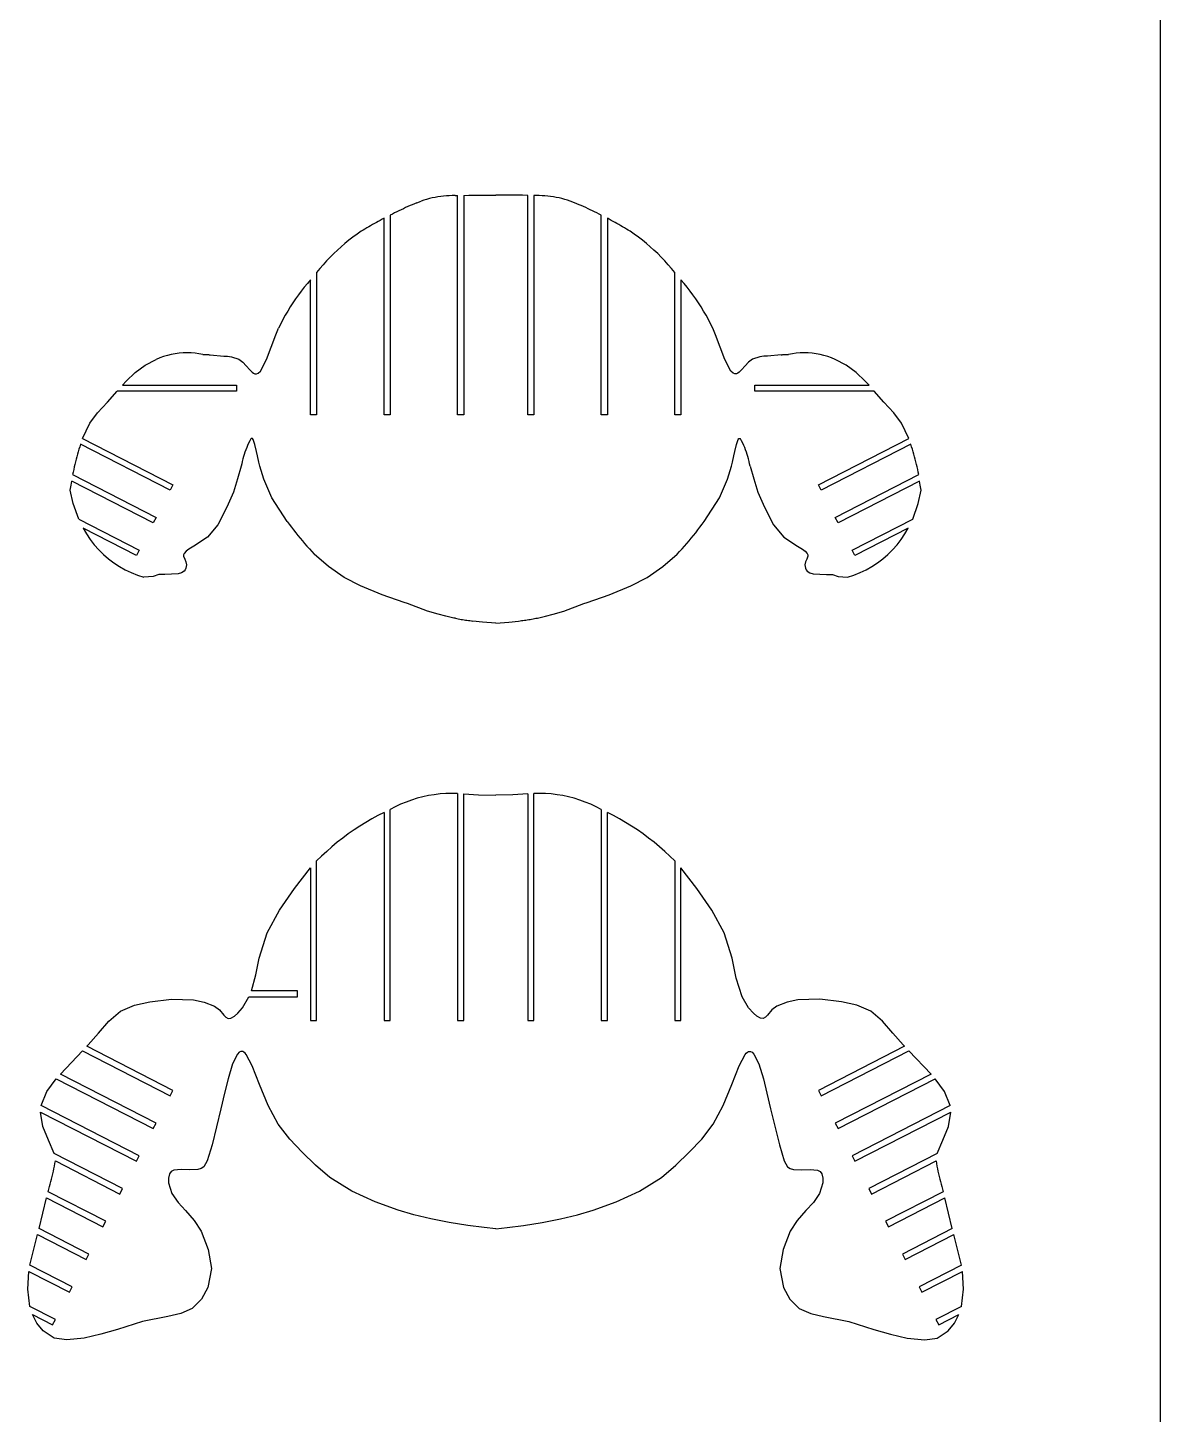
# Model space of a CAD drawing. Extents: x -170 to 170, y -270 to 270.
# Drawn here: x 101.2 to 170.5, y -85.6 to -0.8 of the extents above; entities that cross this region are included whole.
import ezdxf

# ---------------------------------------------------------------- set-up
doc = ezdxf.new("R2010")
doc.units = 0
doc.header["$MEASUREMENT"] = 0
doc.layers.get('0').update_dxf_attribs({"linetype": 'CONTINUOUS'})

msp = doc.modelspace()

# ---------------------------------------------------------------- linework, layer by layer
for p, q in [((170.489, 270.105), (170.489, -270.105)), ((127.331, -11.031), (127.483, -11.026)), ((127.483, -24.432), (127.483, -11.026)), ((127.858, -11.017), (128.177, -11.007)), ((127.858, -11.017), (127.858, -24.432)), ((128.177, -11.007), (128.285, -11.005)), ((128.285, -11.005), (129.816, -11.003)), ((131.232, -11.005), (129.816, -11.003)), ((131.456, -11.007), (131.232, -11.005)), ((131.775, -11.017), (131.456, -11.007)), ((131.775, -24.432), (131.775, -11.017)), ((132.302, -11.031), (132.15, -11.026)), ((132.15, -11.026), (132.15, -24.432)), ((124.166, -11.827), (124.03, -11.89)), ((124.302, -11.765), (124.166, -11.827)), ((124.439, -11.703), (124.302, -11.765)), ((124.577, -11.643), (124.439, -11.703)), ((124.715, -11.584), (124.577, -11.643)), ((124.853, -11.526), (124.715, -11.584)), ((124.992, -11.469), (124.853, -11.526)), ((124.992, -11.469), (125.255, -11.367)), ((125.422, -11.311), (125.255, -11.367)), ((125.59, -11.26), (125.422, -11.311)), ((125.761, -11.214), (125.59, -11.26)), ((125.932, -11.173), (125.761, -11.214)), ((126.104, -11.137), (125.932, -11.173)), ((126.278, -11.107), (126.104, -11.137)), ((126.452, -11.081), (126.278, -11.107)), ((126.627, -11.061), (126.452, -11.081)), ((126.803, -11.046), (126.627, -11.061)), ((126.979, -11.036), (126.803, -11.046)), ((127.155, -11.031), (126.979, -11.036)), ((127.331, -11.031), (127.155, -11.031)), ((132.478, -11.031), (132.302, -11.031)), ((132.654, -11.036), (132.478, -11.031)), ((132.83, -11.046), (132.654, -11.036)), ((133.006, -11.061), (132.83, -11.046)), ((133.181, -11.081), (133.006, -11.061)), ((133.355, -11.107), (133.181, -11.081)), ((133.528, -11.137), (133.355, -11.107)), ((133.701, -11.173), (133.528, -11.137)), ((133.872, -11.214), (133.701, -11.173)), ((134.042, -11.26), (133.872, -11.214)), ((134.211, -11.311), (134.042, -11.26)), ((134.378, -11.367), (134.211, -11.311)), ((134.641, -11.469), (134.378, -11.367)), ((134.78, -11.526), (134.641, -11.469)), ((134.918, -11.584), (134.78, -11.526)), ((135.056, -11.643), (134.918, -11.584)), ((135.194, -11.703), (135.056, -11.643)), ((135.331, -11.765), (135.194, -11.703)), ((135.467, -11.827), (135.331, -11.765)), ((135.603, -11.89), (135.467, -11.827)), ((122.513, -12.67), (122.396, -12.735)), ((122.63, -12.606), (122.513, -12.67)), ((122.747, -12.542), (122.63, -12.606)), ((122.865, -12.479), (122.747, -12.542)), ((122.983, -12.416), (122.865, -12.479)), ((122.983, -24.432), (122.983, -12.416)), ((123.492, -12.155), (123.358, -12.224)), ((123.358, -12.224), (123.358, -24.432)), ((123.625, -12.088), (123.492, -12.155)), ((123.76, -12.021), (123.625, -12.088)), ((123.895, -11.955), (123.76, -12.021)), ((124.03, -11.89), (123.895, -11.955)), ((135.738, -11.955), (135.603, -11.89)), ((135.873, -12.021), (135.738, -11.955)), ((136.008, -12.088), (135.873, -12.021)), ((136.141, -12.155), (136.008, -12.088)), ((136.275, -12.224), (136.141, -12.155)), ((136.275, -24.432), (136.275, -12.224)), ((136.768, -12.479), (136.65, -12.416)), ((136.65, -12.416), (136.65, -24.432)), ((136.886, -12.542), (136.768, -12.479)), ((137.003, -12.606), (136.886, -12.542)), ((137.12, -12.67), (137.003, -12.606)), ((137.237, -12.735), (137.12, -12.67)), ((121.083, -13.57), (120.837, -13.76)), ((121.334, -13.387), (121.083, -13.57)), ((121.589, -13.209), (121.334, -13.387)), ((121.703, -13.14), (121.589, -13.209)), ((121.818, -13.071), (121.703, -13.14)), ((121.933, -13.002), (121.818, -13.071)), ((122.048, -12.934), (121.933, -13.002)), ((122.164, -12.867), (122.048, -12.934)), ((122.28, -12.801), (122.164, -12.867)), ((122.396, -12.735), (122.28, -12.801)), ((137.353, -12.801), (137.237, -12.735)), ((137.469, -12.867), (137.353, -12.801)), ((137.585, -12.934), (137.469, -12.867)), ((137.7, -13.002), (137.585, -12.934)), ((137.815, -13.071), (137.7, -13.002)), ((137.93, -13.14), (137.815, -13.071)), ((138.044, -13.209), (137.93, -13.14)), ((138.299, -13.386), (138.044, -13.209)), ((138.55, -13.57), (138.299, -13.386)), ((138.796, -13.76), (138.55, -13.57)), ((120.128, -14.366), (119.902, -14.58)), ((120.359, -14.158), (120.128, -14.366)), ((120.595, -13.956), (120.359, -14.158)), ((120.837, -13.76), (120.595, -13.956)), ((139.038, -13.956), (138.796, -13.76)), ((139.274, -14.158), (139.038, -13.956)), ((139.505, -14.366), (139.274, -14.158)), ((139.731, -14.58), (139.505, -14.366)), ((119.258, -15.255), (119.055, -15.49)), ((119.467, -15.024), (119.258, -15.255)), ((119.682, -14.799), (119.467, -15.024)), ((119.902, -14.58), (119.682, -14.799)), ((139.951, -14.799), (139.731, -14.58)), ((140.166, -15.024), (139.951, -14.799)), ((140.375, -15.255), (140.166, -15.024)), ((140.578, -15.49), (140.375, -15.255)), ((119.055, -15.49), (118.858, -15.731)), ((118.858, -15.731), (118.858, -24.432)), ((140.775, -15.731), (140.578, -15.49)), ((140.775, -24.432), (140.775, -15.731)), ((117.92, -16.868), (117.743, -17.106)), ((118.102, -16.635), (117.92, -16.868)), ((118.29, -16.405), (118.102, -16.635)), ((118.483, -16.18), (118.29, -16.405)), ((118.483, -24.432), (118.483, -16.18)), ((141.343, -16.405), (141.15, -16.18)), ((141.15, -16.18), (141.15, -24.432)), ((141.531, -16.635), (141.343, -16.405)), ((141.713, -16.868), (141.531, -16.635)), ((141.89, -17.106), (141.713, -16.868)), ((117.405, -17.594), (117.245, -17.843)), ((117.571, -17.348), (117.405, -17.594)), ((117.743, -17.106), (117.571, -17.348)), ((142.062, -17.348), (141.89, -17.106)), ((142.228, -17.594), (142.062, -17.348)), ((142.388, -17.843), (142.228, -17.594)), ((116.8, -18.613), (116.664, -18.876)), ((116.942, -18.353), (116.8, -18.613)), ((117.091, -18.096), (116.942, -18.353)), ((117.245, -17.843), (117.091, -18.096)), ((142.542, -18.096), (142.388, -17.843)), ((142.691, -18.353), (142.542, -18.096)), ((142.833, -18.613), (142.691, -18.353)), ((142.969, -18.876), (142.833, -18.613)), ((116.356, -19.548), (116.533, -19.143)), ((116.664, -18.876), (116.533, -19.143)), ((143.1, -19.143), (142.969, -18.876)), ((143.277, -19.548), (143.1, -19.143)), ((115.788, -21.053), (116.356, -19.548)), ((143.845, -21.053), (143.277, -19.548)), ((108.372, -21.394), (109.041, -21.057)), ((109.266, -20.964), (109.041, -21.057)), ((109.495, -20.882), (109.266, -20.964)), ((109.729, -20.813), (109.495, -20.882)), ((109.965, -20.755), (109.729, -20.813)), ((110.204, -20.71), (109.965, -20.755)), ((110.445, -20.677), (110.204, -20.71)), ((110.688, -20.656), (110.445, -20.677)), ((110.931, -20.648), (110.688, -20.656)), ((111.175, -20.652), (110.931, -20.648)), ((111.418, -20.669), (111.175, -20.652)), ((111.659, -20.699), (111.418, -20.669)), ((111.899, -20.74), (111.659, -20.699)), ((111.899, -20.74), (111.937, -20.743)), ((111.937, -20.743), (111.974, -20.745)), ((111.974, -20.745), (112.012, -20.747)), ((112.012, -20.747), (112.05, -20.749)), ((112.05, -20.749), (112.087, -20.751)), ((112.087, -20.751), (112.125, -20.753)), ((112.125, -20.753), (112.163, -20.755)), ((112.163, -20.755), (112.2, -20.757)), ((112.2, -20.757), (112.238, -20.759)), ((112.238, -20.759), (112.276, -20.761)), ((112.276, -20.761), (112.314, -20.762)), ((112.314, -20.762), (112.351, -20.764)), ((112.351, -20.764), (113.172, -20.845)), ((113.172, -20.845), (113.403, -20.86)), ((113.403, -20.86), (113.534, -20.872)), ((113.534, -20.872), (113.644, -20.886)), ((113.644, -20.886), (114.093, -21.027)), ((114.093, -21.027), (114.343, -21.215)), ((115.427, -21.767), (115.788, -21.053)), ((144.206, -21.767), (143.845, -21.053)), ((145.54, -21.027), (145.29, -21.215)), ((145.989, -20.886), (145.54, -21.027)), ((146.099, -20.872), (145.989, -20.886)), ((146.23, -20.86), (146.099, -20.872)), ((146.461, -20.845), (146.23, -20.86)), ((147.282, -20.764), (146.461, -20.845)), ((147.282, -20.764), (147.319, -20.762)), ((147.319, -20.762), (147.357, -20.761)), ((147.357, -20.761), (147.395, -20.759)), ((147.395, -20.759), (147.433, -20.757)), ((147.433, -20.757), (147.47, -20.755)), ((147.47, -20.755), (147.508, -20.753)), ((147.508, -20.753), (147.546, -20.751)), ((147.546, -20.751), (147.583, -20.749)), ((147.583, -20.749), (147.621, -20.747)), ((147.621, -20.747), (147.659, -20.745)), ((147.659, -20.745), (147.696, -20.743)), ((147.696, -20.743), (147.734, -20.74)), ((147.974, -20.699), (147.734, -20.74)), ((148.215, -20.669), (147.974, -20.699)), ((148.458, -20.652), (148.215, -20.669)), ((148.702, -20.648), (148.458, -20.652)), ((148.945, -20.656), (148.702, -20.648)), ((149.187, -20.676), (148.945, -20.656)), ((149.429, -20.71), (149.187, -20.676)), ((149.668, -20.755), (149.429, -20.71)), ((149.904, -20.813), (149.668, -20.755)), ((150.138, -20.882), (149.904, -20.813)), ((150.367, -20.964), (150.138, -20.882)), ((150.592, -21.057), (150.367, -20.964)), ((151.261, -21.394), (150.592, -21.057)), ((107.196, -22.385), (107.756, -21.855)), ((107.756, -21.855), (108.372, -21.394)), ((114.343, -21.215), (114.554, -21.447)), ((114.554, -21.447), (114.767, -21.684)), ((114.767, -21.684), (114.913, -21.822)), ((114.913, -21.822), (114.992, -21.884)), ((114.992, -21.884), (115.082, -21.929)), ((115.082, -21.929), (115.131, -21.938)), ((115.131, -21.938), (115.181, -21.935)), ((115.181, -21.935), (115.275, -21.898)), ((115.275, -21.898), (115.427, -21.767)), ((144.358, -21.898), (144.206, -21.767)), ((144.452, -21.935), (144.358, -21.898)), ((144.502, -21.938), (144.452, -21.935)), ((144.551, -21.929), (144.502, -21.938)), ((144.641, -21.884), (144.551, -21.929)), ((144.72, -21.822), (144.641, -21.884)), ((144.866, -21.684), (144.72, -21.822)), ((145.079, -21.447), (144.866, -21.684)), ((145.29, -21.215), (145.079, -21.447)), ((151.877, -21.855), (151.261, -21.394)), ((152.437, -22.384), (151.877, -21.855)), ((106.969, -22.625), (107.196, -22.385)), ((106.969, -22.625), (113.954, -22.625)), ((113.954, -22.625), (113.954, -23)), ((145.679, -22.999), (145.679, -22.624)), ((145.679, -22.624), (152.664, -22.624)), ((152.664, -22.624), (152.437, -22.384)), ((105.446, -24.322), (106.066, -23.67)), ((106.066, -23.67), (106.651, -23)), ((113.954, -23), (106.651, -23)), ((152.982, -22.999), (145.679, -22.999)), ((153.567, -23.67), (152.982, -22.999)), ((154.187, -24.322), (153.567, -23.67)), ((104.982, -24.944), (105.446, -24.322)), ((118.858, -24.432), (118.483, -24.432)), ((123.358, -24.432), (122.983, -24.432)), ((127.858, -24.432), (127.483, -24.432)), ((132.15, -24.432), (131.775, -24.432)), ((136.65, -24.432), (136.275, -24.432)), ((141.15, -24.432), (140.775, -24.432)), ((154.651, -24.944), (154.187, -24.322)), ((104.531, -25.88), (104.982, -24.944)), ((155.102, -25.88), (154.651, -24.944)), ((104.408, -26.238), (104.359, -26.391)), ((109.891, -29.052), (104.408, -26.238)), ((104.531, -25.88), (110.063, -28.718)), ((114.699, -26.173), (114.637, -26.308)), ((114.764, -26.041), (114.699, -26.173)), ((114.833, -25.91), (114.764, -26.041)), ((114.86, -25.89), (114.833, -25.91)), ((114.884, -25.882), (114.86, -25.89)), ((114.898, -25.882), (114.884, -25.882)), ((114.912, -25.884), (114.898, -25.882)), ((114.939, -25.898), (114.912, -25.884)), ((114.979, -25.941), (114.939, -25.898)), ((115.082, -26.248), (114.979, -25.941)), ((115.174, -26.675), (115.082, -26.248)), ((144.459, -26.675), (144.551, -26.248)), ((144.551, -26.248), (144.654, -25.941)), ((144.654, -25.941), (144.694, -25.898)), ((144.694, -25.898), (144.721, -25.884)), ((144.721, -25.884), (144.735, -25.882)), ((144.735, -25.882), (144.749, -25.882)), ((144.749, -25.882), (144.773, -25.889)), ((144.773, -25.889), (144.8, -25.91)), ((144.869, -26.041), (144.8, -25.91)), ((144.934, -26.173), (144.869, -26.041)), ((144.996, -26.308), (144.934, -26.173)), ((149.57, -28.718), (155.102, -25.88)), ((155.225, -26.238), (149.742, -29.052)), ((155.274, -26.39), (155.225, -26.238)), ((104.179, -27.006), (104.138, -27.161)), ((104.221, -26.851), (104.179, -27.006)), ((104.265, -26.697), (104.221, -26.851)), ((104.311, -26.544), (104.265, -26.697)), ((104.359, -26.391), (104.311, -26.544)), ((114.342, -27.144), (114.306, -27.287)), ((114.381, -27.001), (114.342, -27.144)), ((114.425, -26.86), (114.381, -27.001)), ((114.472, -26.72), (114.425, -26.86)), ((114.523, -26.581), (114.472, -26.72)), ((114.578, -26.444), (114.523, -26.581)), ((114.637, -26.308), (114.578, -26.444)), ((115.236, -26.948), (115.174, -26.675)), ((115.329, -27.334), (115.236, -26.948)), ((144.304, -27.334), (144.397, -26.948)), ((144.397, -26.948), (144.459, -26.675)), ((145.055, -26.444), (144.996, -26.308)), ((145.11, -26.581), (145.055, -26.444)), ((145.161, -26.72), (145.11, -26.581)), ((145.208, -26.86), (145.161, -26.72)), ((145.252, -27.001), (145.208, -26.86)), ((145.291, -27.144), (145.252, -27.001)), ((145.327, -27.287), (145.291, -27.144)), ((155.322, -26.544), (155.274, -26.39)), ((155.368, -26.697), (155.322, -26.544)), ((155.412, -26.851), (155.368, -26.697)), ((155.454, -27.006), (155.412, -26.851)), ((155.495, -27.161), (155.454, -27.006)), ((103.958, -27.941), (103.927, -28.099)), ((103.99, -27.784), (103.958, -27.941)), ((104.025, -27.628), (103.99, -27.784)), ((104.061, -27.472), (104.025, -27.628)), ((104.098, -27.316), (104.061, -27.472)), ((104.138, -27.161), (104.098, -27.316)), ((114.245, -27.577), (114.021, -28.366)), ((114.273, -27.432), (114.245, -27.577)), ((114.306, -27.287), (114.273, -27.432)), ((115.392, -27.589), (115.329, -27.334)), ((115.633, -28.388), (115.392, -27.589)), ((144, -28.388), (144.241, -27.589)), ((144.241, -27.589), (144.304, -27.334)), ((145.36, -27.432), (145.327, -27.287)), ((145.388, -27.577), (145.36, -27.432)), ((145.388, -27.577), (145.612, -28.366)), ((155.535, -27.316), (155.495, -27.161)), ((155.572, -27.472), (155.535, -27.316)), ((155.608, -27.628), (155.572, -27.472)), ((155.643, -27.784), (155.608, -27.628)), ((155.675, -27.941), (155.643, -27.784)), ((155.706, -28.099), (155.675, -27.941)), ((103.779, -29.056), (103.835, -28.737)), ((103.835, -28.737), (103.873, -28.493)), ((108.864, -31.054), (103.873, -28.493)), ((103.927, -28.099), (109.035, -30.72)), ((110.063, -28.718), (109.891, -29.052)), ((114.021, -28.366), (113.772, -29.168)), ((116.119, -29.517), (115.633, -28.388)), ((143.514, -29.517), (144, -28.388)), ((145.612, -28.366), (145.861, -29.168)), ((149.742, -29.052), (149.57, -28.718)), ((150.598, -30.72), (155.706, -28.099)), ((155.76, -28.492), (150.769, -31.054)), ((155.798, -28.737), (155.76, -28.492)), ((155.854, -29.056), (155.798, -28.737)), ((103.966, -29.87), (103.779, -29.056)), ((113.772, -29.168), (113.367, -30.096)), ((117.062, -30.964), (116.119, -29.517)), ((142.571, -30.964), (143.514, -29.517)), ((145.861, -29.168), (146.266, -30.096)), ((155.667, -29.87), (155.854, -29.056)), ((104.297, -30.817), (103.966, -29.87)), ((113.367, -30.096), (112.816, -31.167)), ((146.266, -30.096), (146.817, -31.167)), ((155.336, -30.817), (155.667, -29.87)), ((104.297, -30.817), (108.008, -32.722)), ((107.837, -33.055), (104.565, -31.376)), ((104.565, -31.376), (104.772, -31.729)), ((109.035, -30.72), (108.864, -31.054)), ((112.816, -31.167), (112.176, -31.92)), ((117.062, -30.964), (117.188, -31.139)), ((117.188, -31.139), (117.315, -31.314)), ((117.315, -31.314), (117.445, -31.486)), ((142.188, -31.486), (142.318, -31.313)), ((142.318, -31.313), (142.445, -31.139)), ((142.445, -31.139), (142.571, -30.964)), ((146.817, -31.167), (147.457, -31.92)), ((150.769, -31.054), (150.598, -30.72)), ((151.625, -32.722), (155.336, -30.817)), ((155.068, -31.376), (151.796, -33.055)), ((154.861, -31.728), (155.068, -31.376)), ((104.772, -31.729), (105.001, -32.066)), ((105.001, -32.066), (105.252, -32.388)), ((112.176, -31.92), (111.349, -32.473)), ((117.445, -31.486), (117.576, -31.657)), ((117.576, -31.657), (117.71, -31.826)), ((117.71, -31.826), (117.847, -31.993)), ((117.847, -31.993), (117.985, -32.158)), ((117.985, -32.158), (118.126, -32.322)), ((141.507, -32.322), (141.648, -32.158)), ((141.648, -32.158), (141.786, -31.993)), ((141.786, -31.993), (141.923, -31.826)), ((141.923, -31.826), (142.057, -31.657)), ((142.057, -31.657), (142.188, -31.486)), ((147.457, -31.92), (148.284, -32.473)), ((154.381, -32.388), (154.632, -32.066)), ((154.632, -32.066), (154.861, -31.728)), ((105.252, -32.388), (105.524, -32.693)), ((105.524, -32.693), (105.815, -32.98)), ((105.815, -32.98), (106.124, -33.246)), ((108.008, -32.722), (107.837, -33.055)), ((110.721, -33.005), (110.72, -33.099)), ((110.755, -32.918), (110.721, -33.005)), ((110.881, -32.781), (110.755, -32.918)), ((111.032, -32.671), (110.881, -32.781)), ((111.349, -32.473), (111.032, -32.671)), ((118.126, -32.322), (118.268, -32.484)), ((118.268, -32.484), (118.413, -32.644)), ((118.413, -32.644), (118.56, -32.802)), ((118.56, -32.802), (118.708, -32.958)), ((119.589, -33.728), (118.708, -32.958)), ((140.044, -33.728), (140.925, -32.958)), ((140.925, -32.958), (141.073, -32.802)), ((141.073, -32.802), (141.22, -32.644)), ((141.22, -32.644), (141.365, -32.484)), ((141.365, -32.484), (141.507, -32.322)), ((148.284, -32.473), (148.601, -32.671)), ((148.601, -32.671), (148.752, -32.781)), ((148.752, -32.781), (148.878, -32.918)), ((148.878, -32.918), (148.912, -33.005)), ((148.912, -33.005), (148.913, -33.098)), ((151.796, -33.055), (151.625, -32.722)), ((153.509, -33.246), (153.818, -32.979)), ((153.818, -32.979), (154.109, -32.693)), ((154.109, -32.693), (154.381, -32.388)), ((106.124, -33.246), (106.45, -33.492)), ((106.45, -33.492), (106.792, -33.716)), ((106.792, -33.716), (107.147, -33.917)), ((107.147, -33.917), (107.515, -34.095)), ((110.72, -33.099), (110.783, -33.274)), ((110.82, -33.923), (110.755, -34.003)), ((110.783, -33.274), (110.86, -33.445)), ((110.863, -33.83), (110.82, -33.923)), ((110.86, -33.445), (110.893, -33.627)), ((110.893, -33.627), (110.863, -33.83)), ((120.552, -34.391), (119.589, -33.728)), ((139.081, -34.391), (140.044, -33.728)), ((148.773, -33.445), (148.74, -33.627)), ((148.74, -33.627), (148.77, -33.83)), ((148.77, -33.83), (148.813, -33.923)), ((148.85, -33.274), (148.773, -33.445)), ((148.813, -33.923), (148.878, -34.003)), ((148.913, -33.098), (148.85, -33.274)), ((152.118, -34.095), (152.486, -33.917)), ((152.486, -33.917), (152.841, -33.716)), ((152.841, -33.716), (153.183, -33.492)), ((153.183, -33.492), (153.509, -33.246)), ((107.515, -34.095), (107.893, -34.248)), ((107.893, -34.248), (108.281, -34.376)), ((108.566, -34.357), (108.281, -34.376)), ((108.851, -34.334), (108.566, -34.357)), ((109.211, -34.22), (108.851, -34.334)), ((109.57, -34.213), (109.211, -34.22)), ((110.388, -34.171), (109.57, -34.213)), ((110.585, -34.116), (110.388, -34.171)), ((110.755, -34.003), (110.585, -34.116)), ((121.538, -34.91), (120.552, -34.391)), ((138.095, -34.91), (139.081, -34.391)), ((148.878, -34.003), (149.048, -34.116)), ((149.048, -34.116), (149.245, -34.171)), ((149.245, -34.171), (150.063, -34.213)), ((150.063, -34.213), (150.422, -34.22)), ((150.422, -34.22), (150.782, -34.334)), ((150.782, -34.334), (151.067, -34.357)), ((151.067, -34.357), (151.352, -34.376)), ((151.352, -34.376), (151.74, -34.248)), ((151.74, -34.248), (152.118, -34.095)), ((122.866, -35.448), (121.538, -34.91)), ((124.218, -35.923), (122.866, -35.448)), ((135.415, -35.923), (136.767, -35.448)), ((136.767, -35.448), (138.095, -34.91)), ((124.419, -35.992), (124.218, -35.923)), ((125.648, -36.451), (124.419, -35.992)), ((126.296, -36.646), (125.648, -36.451)), ((133.34, -36.645), (133.985, -36.451)), ((133.985, -36.451), (135.214, -35.992)), ((135.214, -35.992), (135.415, -35.923)), ((126.77, -36.766), (126.296, -36.646)), ((127.251, -36.873), (126.77, -36.766)), ((127.351, -36.892), (127.251, -36.873)), ((127.351, -36.892), (127.439, -36.908)), ((127.439, -36.908), (127.527, -36.924)), ((127.527, -36.924), (127.616, -36.94)), ((127.616, -36.94), (127.704, -36.955)), ((127.704, -36.955), (127.793, -36.969)), ((127.793, -36.969), (127.882, -36.984)), ((127.882, -36.984), (127.971, -36.997)), ((127.971, -36.997), (128.06, -37.011)), ((128.06, -37.011), (128.149, -37.023)), ((128.149, -37.023), (128.238, -37.036)), ((128.238, -37.036), (128.327, -37.047)), ((128.327, -37.047), (128.416, -37.059)), ((129.017, -37.137), (128.416, -37.059)), ((129.817, -37.186), (129.017, -37.137)), ((129.817, -37.186), (130.616, -37.137)), ((130.616, -37.137), (131.217, -37.059)), ((131.217, -37.059), (131.306, -37.047)), ((131.306, -37.047), (131.395, -37.036)), ((131.395, -37.036), (131.485, -37.023)), ((131.485, -37.023), (131.573, -37.011)), ((131.573, -37.011), (131.662, -36.997)), ((131.662, -36.997), (131.751, -36.984)), ((131.751, -36.984), (131.84, -36.969)), ((131.84, -36.969), (131.929, -36.955)), ((131.929, -36.955), (132.017, -36.94)), ((132.017, -36.94), (132.106, -36.924)), ((132.106, -36.924), (132.194, -36.908)), ((132.194, -36.908), (132.282, -36.892)), ((132.282, -36.892), (132.382, -36.873)), ((132.382, -36.873), (132.863, -36.766)), ((132.863, -36.766), (133.34, -36.645)), ((124, -48.269), (123.675, -48.42)), ((124.33, -48.133), (124, -48.269)), ((124.667, -48.012), (124.33, -48.133)), ((125.008, -47.907), (124.667, -48.012)), ((125.354, -47.817), (125.008, -47.907)), ((125.704, -47.743), (125.354, -47.817)), ((126.057, -47.684), (125.704, -47.743)), ((126.412, -47.642), (126.057, -47.684)), ((126.768, -47.616), (126.412, -47.642)), ((127.126, -47.606), (126.768, -47.616)), ((127.483, -47.613), (127.126, -47.606)), ((127.483, -47.613), (127.483, -61.495)), ((127.858, -47.633), (128.77, -47.689)), ((127.858, -61.495), (127.858, -47.633)), ((128.77, -47.689), (129.816, -47.715)), ((130.863, -47.689), (129.816, -47.715)), ((131.775, -47.633), (130.863, -47.689)), ((131.775, -47.633), (131.775, -61.495)), ((132.507, -47.606), (132.15, -47.613)), ((132.15, -61.495), (132.15, -47.613)), ((132.864, -47.616), (132.507, -47.606)), ((133.221, -47.642), (132.864, -47.616)), ((133.576, -47.684), (133.221, -47.642)), ((133.929, -47.743), (133.576, -47.684)), ((134.279, -47.817), (133.929, -47.743)), ((134.625, -47.907), (134.279, -47.817)), ((134.966, -48.012), (134.625, -47.907)), ((135.303, -48.133), (134.966, -48.012)), ((135.633, -48.269), (135.303, -48.133)), ((135.958, -48.42), (135.633, -48.269)), ((122.231, -49.169), (121.863, -49.382)), ((122.604, -48.965), (122.231, -49.169)), ((122.983, -48.773), (122.604, -48.965)), ((122.983, -48.773), (122.983, -61.495)), ((123.675, -48.42), (123.358, -48.585)), ((123.358, -61.495), (123.358, -48.585)), ((136.275, -48.585), (135.958, -48.42)), ((136.275, -48.585), (136.275, -61.495)), ((137.029, -48.965), (136.65, -48.773)), ((136.65, -61.495), (136.65, -48.773)), ((137.402, -49.169), (137.029, -48.965)), ((137.77, -49.382), (137.402, -49.169)), ((121.146, -49.84), (120.797, -50.083)), ((121.501, -49.606), (121.146, -49.84)), ((121.863, -49.382), (121.501, -49.606)), ((138.132, -49.606), (137.77, -49.382)), ((138.487, -49.84), (138.132, -49.606)), ((138.836, -50.083), (138.487, -49.84)), ((119.793, -50.87), (119.474, -51.151)), ((120.121, -50.599), (119.793, -50.87)), ((120.455, -50.336), (120.121, -50.599)), ((120.797, -50.083), (120.455, -50.336)), ((139.178, -50.336), (138.836, -50.083)), ((139.512, -50.599), (139.178, -50.336)), ((139.84, -50.87), (139.512, -50.599)), ((140.159, -51.151), (139.84, -50.87)), ((119.162, -51.44), (118.858, -51.738)), ((118.858, -61.495), (118.858, -51.738)), ((119.474, -51.151), (119.162, -51.44)), ((140.471, -51.44), (140.159, -51.151)), ((140.775, -51.738), (140.471, -51.44)), ((140.775, -51.738), (140.775, -61.495)), ((117.508, -53.427), (118.483, -52.161)), ((118.483, -52.161), (118.483, -61.495)), ((142.125, -53.427), (141.15, -52.16)), ((141.15, -61.495), (141.15, -52.16)), ((116.596, -54.745), (117.508, -53.427)), ((143.037, -54.745), (142.125, -53.427)), ((115.823, -56.139), (116.596, -54.745)), ((143.81, -56.139), (143.037, -54.745)), ((115.345, -57.691), (115.823, -56.139)), ((144.288, -57.691), (143.81, -56.139)), ((115.133, -58.707), (115.345, -57.691)), ((144.544, -58.903), (144.288, -57.691)), ((114.866, -59.687), (115.133, -58.707)), ((144.909, -60.048), (144.544, -58.903)), ((108.647, -60.354), (109.986, -60.186)), ((109.986, -60.186), (111.326, -60.235)), ((111.326, -60.235), (111.984, -60.377)), ((114.332, -60.725), (114.718, -60.062)), ((114.718, -60.062), (117.687, -60.062)), ((117.687, -59.687), (114.866, -59.687)), ((117.687, -60.062), (117.687, -59.687)), ((145.296, -60.718), (144.909, -60.048)), ((148.307, -60.235), (147.649, -60.377)), ((149.647, -60.186), (148.307, -60.235)), ((150.986, -60.354), (149.647, -60.186)), ((106.144, -61.542), (106.855, -60.924)), ((106.855, -60.924), (107.709, -60.557)), ((107.709, -60.557), (108.647, -60.354)), ((111.984, -60.377), (112.605, -60.616)), ((112.605, -60.616), (112.909, -60.852)), ((112.909, -60.852), (113.172, -61.168)), ((113.829, -61.238), (114.043, -61.053)), ((114.043, -61.053), (114.332, -60.725)), ((145.586, -61.05), (145.296, -60.718)), ((145.802, -61.237), (145.586, -61.05)), ((146.724, -60.852), (146.461, -61.168)), ((147.028, -60.616), (146.724, -60.852)), ((147.649, -60.377), (147.028, -60.616)), ((151.924, -60.557), (150.986, -60.354)), ((152.778, -60.924), (151.924, -60.557)), ((153.489, -61.542), (152.778, -60.924)), ((105.511, -62.28), (106.144, -61.542)), ((113.172, -61.168), (113.307, -61.302)), ((113.307, -61.302), (113.45, -61.371)), ((113.45, -61.371), (113.604, -61.359)), ((113.604, -61.359), (113.829, -61.238)), ((118.483, -61.495), (118.858, -61.495)), ((122.983, -61.495), (123.358, -61.495)), ((127.483, -61.495), (127.858, -61.495)), ((131.775, -61.495), (132.15, -61.495)), ((136.275, -61.495), (136.65, -61.495)), ((140.775, -61.495), (141.15, -61.495)), ((146.029, -61.359), (145.802, -61.237)), ((146.183, -61.371), (146.029, -61.359)), ((146.326, -61.302), (146.183, -61.371)), ((146.461, -61.168), (146.326, -61.302)), ((154.122, -62.28), (153.489, -61.542)), ((104.877, -62.992), (105.511, -62.28)), ((154.756, -62.992), (154.122, -62.28)), ((103.175, -64.775), (104.529, -63.363)), ((104.529, -63.363), (109.891, -66.114)), ((104.796, -63.078), (104.877, -62.992)), ((110.063, -65.781), (104.796, -63.078)), ((114.014, -63.557), (113.72, -64.15)), ((114.115, -63.449), (114.014, -63.557)), ((114.219, -63.394), (114.115, -63.449)), ((114.282, -63.388), (114.219, -63.394)), ((114.347, -63.403), (114.282, -63.388)), ((114.412, -63.439), (114.347, -63.403)), ((114.479, -63.499), (114.412, -63.439)), ((114.546, -63.581), (114.479, -63.499)), ((114.905, -64.266), (114.546, -63.581)), ((144.728, -64.266), (145.087, -63.581)), ((145.087, -63.581), (145.154, -63.499)), ((145.154, -63.499), (145.221, -63.439)), ((145.221, -63.439), (145.286, -63.402)), ((145.286, -63.402), (145.351, -63.388)), ((145.351, -63.388), (145.414, -63.394)), ((145.414, -63.394), (145.518, -63.449)), ((145.518, -63.449), (145.619, -63.557)), ((145.619, -63.557), (145.913, -64.15)), ((154.837, -63.078), (149.57, -65.781)), ((149.742, -66.114), (155.104, -63.363)), ((154.837, -63.078), (154.756, -62.992)), ((156.458, -64.775), (155.104, -63.363)), ((113.72, -64.15), (113.436, -65.067)), ((115.365, -65.426), (114.905, -64.266)), ((144.268, -65.426), (144.728, -64.266)), ((145.913, -64.15), (146.197, -65.067)), ((102.343, -65.845), (102.916, -65.064)), ((102.916, -65.064), (108.864, -68.116)), ((109.035, -67.782), (103.175, -64.775)), ((113.436, -65.067), (113.215, -65.944)), ((146.197, -65.067), (146.418, -65.944)), ((156.458, -64.775), (150.598, -67.782)), ((150.769, -68.116), (156.717, -65.064)), ((157.29, -65.845), (156.717, -65.064)), ((102.002, -66.702), (102.343, -65.845)), ((109.891, -66.114), (110.063, -65.781)), ((113.215, -65.944), (112.992, -66.903)), ((115.896, -66.71), (115.365, -65.426)), ((143.737, -66.71), (144.268, -65.426)), ((146.418, -65.944), (146.641, -66.903)), ((149.57, -65.781), (149.742, -66.114)), ((157.631, -66.702), (157.29, -65.845)), ((108.008, -69.784), (102.002, -66.702)), ((112.992, -66.903), (112.457, -69.111)), ((116.511, -67.842), (115.896, -66.71)), ((143.122, -67.842), (143.737, -66.71)), ((146.641, -66.903), (147.177, -69.111)), ((157.631, -66.702), (151.625, -69.784)), ((101.959, -67.102), (107.837, -70.118)), ((102.099, -67.989), (101.959, -67.102)), ((108.864, -68.116), (109.035, -67.782)), ((117.209, -68.759), (116.511, -67.842)), ((142.424, -68.759), (143.122, -67.842)), ((150.598, -67.782), (150.769, -68.116)), ((151.796, -70.118), (157.674, -67.101)), ((157.534, -67.989), (157.674, -67.101)), ((102.457, -68.825), (102.099, -67.989)), ((157.176, -68.825), (157.534, -67.989)), ((102.79, -69.636), (102.457, -68.825)), ((112.457, -69.111), (112.163, -70.079)), ((117.972, -69.566), (117.209, -68.759)), ((118.788, -70.357), (117.972, -69.566)), ((140.845, -70.357), (141.661, -69.566)), ((141.661, -69.566), (142.424, -68.759)), ((147.177, -69.111), (147.47, -70.079)), ((156.843, -69.636), (157.176, -68.825)), ((102.78, -70.572), (102.811, -70.415)), ((106.981, -71.786), (102.79, -69.636)), ((102.811, -70.415), (102.841, -70.256)), ((102.841, -70.256), (102.869, -70.098)), ((102.869, -70.098), (106.81, -72.12)), ((107.837, -70.118), (108.008, -69.784)), ((112.163, -70.079), (111.953, -70.445)), ((119.669, -71.109), (118.788, -70.357)), ((139.964, -71.109), (140.845, -70.357)), ((147.47, -70.079), (147.68, -70.445)), ((151.625, -69.784), (151.796, -70.118)), ((156.843, -69.636), (152.652, -71.786)), ((152.823, -72.12), (156.764, -70.098)), ((156.764, -70.098), (156.792, -70.256)), ((156.792, -70.256), (156.822, -70.414)), ((156.822, -70.414), (156.853, -70.572)), ((102.598, -71.357), (102.638, -71.201)), ((102.638, -71.201), (102.676, -71.044)), ((102.676, -71.044), (102.712, -70.887)), ((102.712, -70.887), (102.747, -70.73)), ((102.747, -70.73), (102.78, -70.572)), ((109.854, -70.883), (109.789, -71.142)), ((109.789, -71.142), (109.799, -71.444)), ((109.964, -70.744), (109.854, -70.883)), ((110.128, -70.661), (109.964, -70.744)), ((110.572, -70.614), (110.128, -70.661)), ((111.089, -70.635), (110.572, -70.614)), ((111.582, -70.615), (111.089, -70.635)), ((111.788, -70.556), (111.582, -70.615)), ((111.953, -70.445), (111.788, -70.556)), ((121.009, -71.953), (119.669, -71.109)), ((138.624, -71.953), (139.964, -71.109)), ((147.68, -70.445), (147.845, -70.556)), ((147.845, -70.556), (148.051, -70.615)), ((148.051, -70.615), (148.544, -70.635)), ((148.544, -70.635), (149.061, -70.614)), ((149.061, -70.614), (149.505, -70.661)), ((149.505, -70.661), (149.669, -70.744)), ((149.669, -70.744), (149.779, -70.882)), ((149.779, -70.882), (149.844, -71.142)), ((149.844, -71.142), (149.834, -71.444)), ((156.853, -70.572), (156.886, -70.73)), ((156.886, -70.73), (156.921, -70.887)), ((156.921, -70.887), (156.957, -71.044)), ((156.957, -71.044), (156.995, -71.201)), ((156.995, -71.201), (157.035, -71.357)), ((102.424, -71.977), (102.47, -71.822)), ((105.954, -73.788), (102.424, -71.977)), ((102.47, -71.822), (102.514, -71.668)), ((102.514, -71.668), (102.557, -71.512)), ((102.557, -71.512), (102.598, -71.357)), ((106.81, -72.12), (106.981, -71.786)), ((109.799, -71.444), (110.005, -72.087)), ((110.005, -72.087), (110.376, -72.636)), ((122.433, -72.59), (121.009, -71.953)), ((137.2, -72.59), (138.624, -71.953)), ((149.628, -72.087), (149.257, -72.636)), ((149.834, -71.444), (149.628, -72.087)), ((152.652, -71.786), (152.823, -72.12)), ((157.209, -71.977), (153.679, -73.788)), ((157.035, -71.357), (157.076, -71.512)), ((157.076, -71.512), (157.119, -71.668)), ((157.119, -71.668), (157.163, -71.822)), ((157.163, -71.822), (157.209, -71.977)), ((101.872, -74.222), (102.323, -72.347)), ((102.323, -72.347), (105.783, -74.122)), ((110.376, -72.636), (110.831, -73.136)), ((123.853, -73.11), (122.433, -72.59)), ((135.78, -73.11), (137.2, -72.59)), ((149.257, -72.636), (148.802, -73.136)), ((153.85, -74.122), (157.31, -72.346)), ((157.761, -74.222), (157.31, -72.346)), ((105.783, -74.122), (105.954, -73.788)), ((110.831, -73.136), (111.364, -73.73)), ((111.364, -73.73), (111.79, -74.39)), ((124.804, -73.391), (123.853, -73.11)), ((125.841, -73.639), (124.804, -73.391)), ((126.978, -73.855), (125.841, -73.639)), ((132.655, -73.855), (133.792, -73.639)), ((133.792, -73.639), (134.829, -73.391)), ((134.829, -73.391), (135.78, -73.11)), ((148.269, -73.73), (147.843, -74.39)), ((148.802, -73.136), (148.269, -73.73)), ((153.679, -73.788), (153.85, -74.122)), ((101.315, -76.466), (101.77, -74.592)), ((101.77, -74.592), (104.755, -76.123)), ((104.927, -75.79), (101.872, -74.222)), ((111.79, -74.39), (112.227, -75.506)), ((128.115, -74.035), (126.978, -73.855)), ((129.108, -74.172), (128.115, -74.035)), ((129.817, -74.257), (129.108, -74.172)), ((129.817, -74.257), (130.525, -74.172)), ((130.525, -74.172), (131.518, -74.035)), ((131.518, -74.035), (132.655, -73.855)), ((147.843, -74.39), (147.407, -75.506)), ((157.761, -74.222), (154.706, -75.79)), ((154.878, -76.123), (157.863, -74.592)), ((158.318, -76.466), (157.863, -74.592)), ((112.227, -75.506), (112.427, -76.686)), ((147.407, -75.506), (147.206, -76.686)), ((104.755, -76.123), (104.927, -75.79)), ((154.706, -75.79), (154.878, -76.123)), ((101.178, -77.937), (101.252, -76.855)), ((101.252, -76.855), (103.728, -78.125)), ((103.899, -77.792), (101.315, -76.466)), ((112.427, -76.686), (112.204, -77.844)), ((147.206, -76.686), (147.429, -77.844)), ((158.318, -76.466), (155.734, -77.792)), ((155.905, -78.125), (158.381, -76.855)), ((158.455, -77.937), (158.381, -76.855)), ((101.309, -78.991), (101.178, -77.937)), ((103.728, -78.125), (103.899, -77.792)), ((112.204, -77.844), (111.808, -78.55)), ((147.429, -77.844), (147.825, -78.55)), ((155.734, -77.792), (155.905, -78.125)), ((158.324, -78.991), (158.455, -77.937)), ((111.808, -78.55), (111.245, -79.115)), ((147.825, -78.55), (148.388, -79.115)), ((102.872, -79.793), (101.309, -78.991)), ((101.471, -79.496), (102.701, -80.127)), ((101.744, -80.021), (101.471, -79.496)), ((109.757, -79.605), (108.197, -79.927)), ((110.539, -79.439), (109.757, -79.605)), ((111.245, -79.115), (110.539, -79.439)), ((148.388, -79.115), (149.094, -79.439)), ((149.094, -79.439), (149.876, -79.605)), ((149.876, -79.605), (151.436, -79.927)), ((158.324, -78.991), (156.761, -79.793)), ((156.932, -80.127), (158.162, -79.496)), ((157.889, -80.021), (158.162, -79.496)), ((102.128, -80.49), (101.744, -80.021)), ((102.789, -80.932), (102.128, -80.49)), ((102.701, -80.127), (102.872, -79.793)), ((106.679, -80.414), (105.66, -80.703)), ((108.197, -79.927), (106.679, -80.414)), ((151.436, -79.927), (152.954, -80.414)), ((152.954, -80.414), (153.973, -80.703)), ((156.761, -79.793), (156.932, -80.127)), ((156.844, -80.932), (157.505, -80.49)), ((157.505, -80.49), (157.889, -80.021)), ((103.562, -81.05), (102.789, -80.932)), ((104.625, -80.93), (103.562, -81.05)), ((105.66, -80.703), (104.625, -80.93)), ((153.973, -80.703), (155.009, -80.93)), ((155.009, -80.93), (156.071, -81.05)), ((156.071, -81.05), (156.844, -80.932))]:
    msp.add_line(p, q)

doc.saveas('drawing.dxf')
